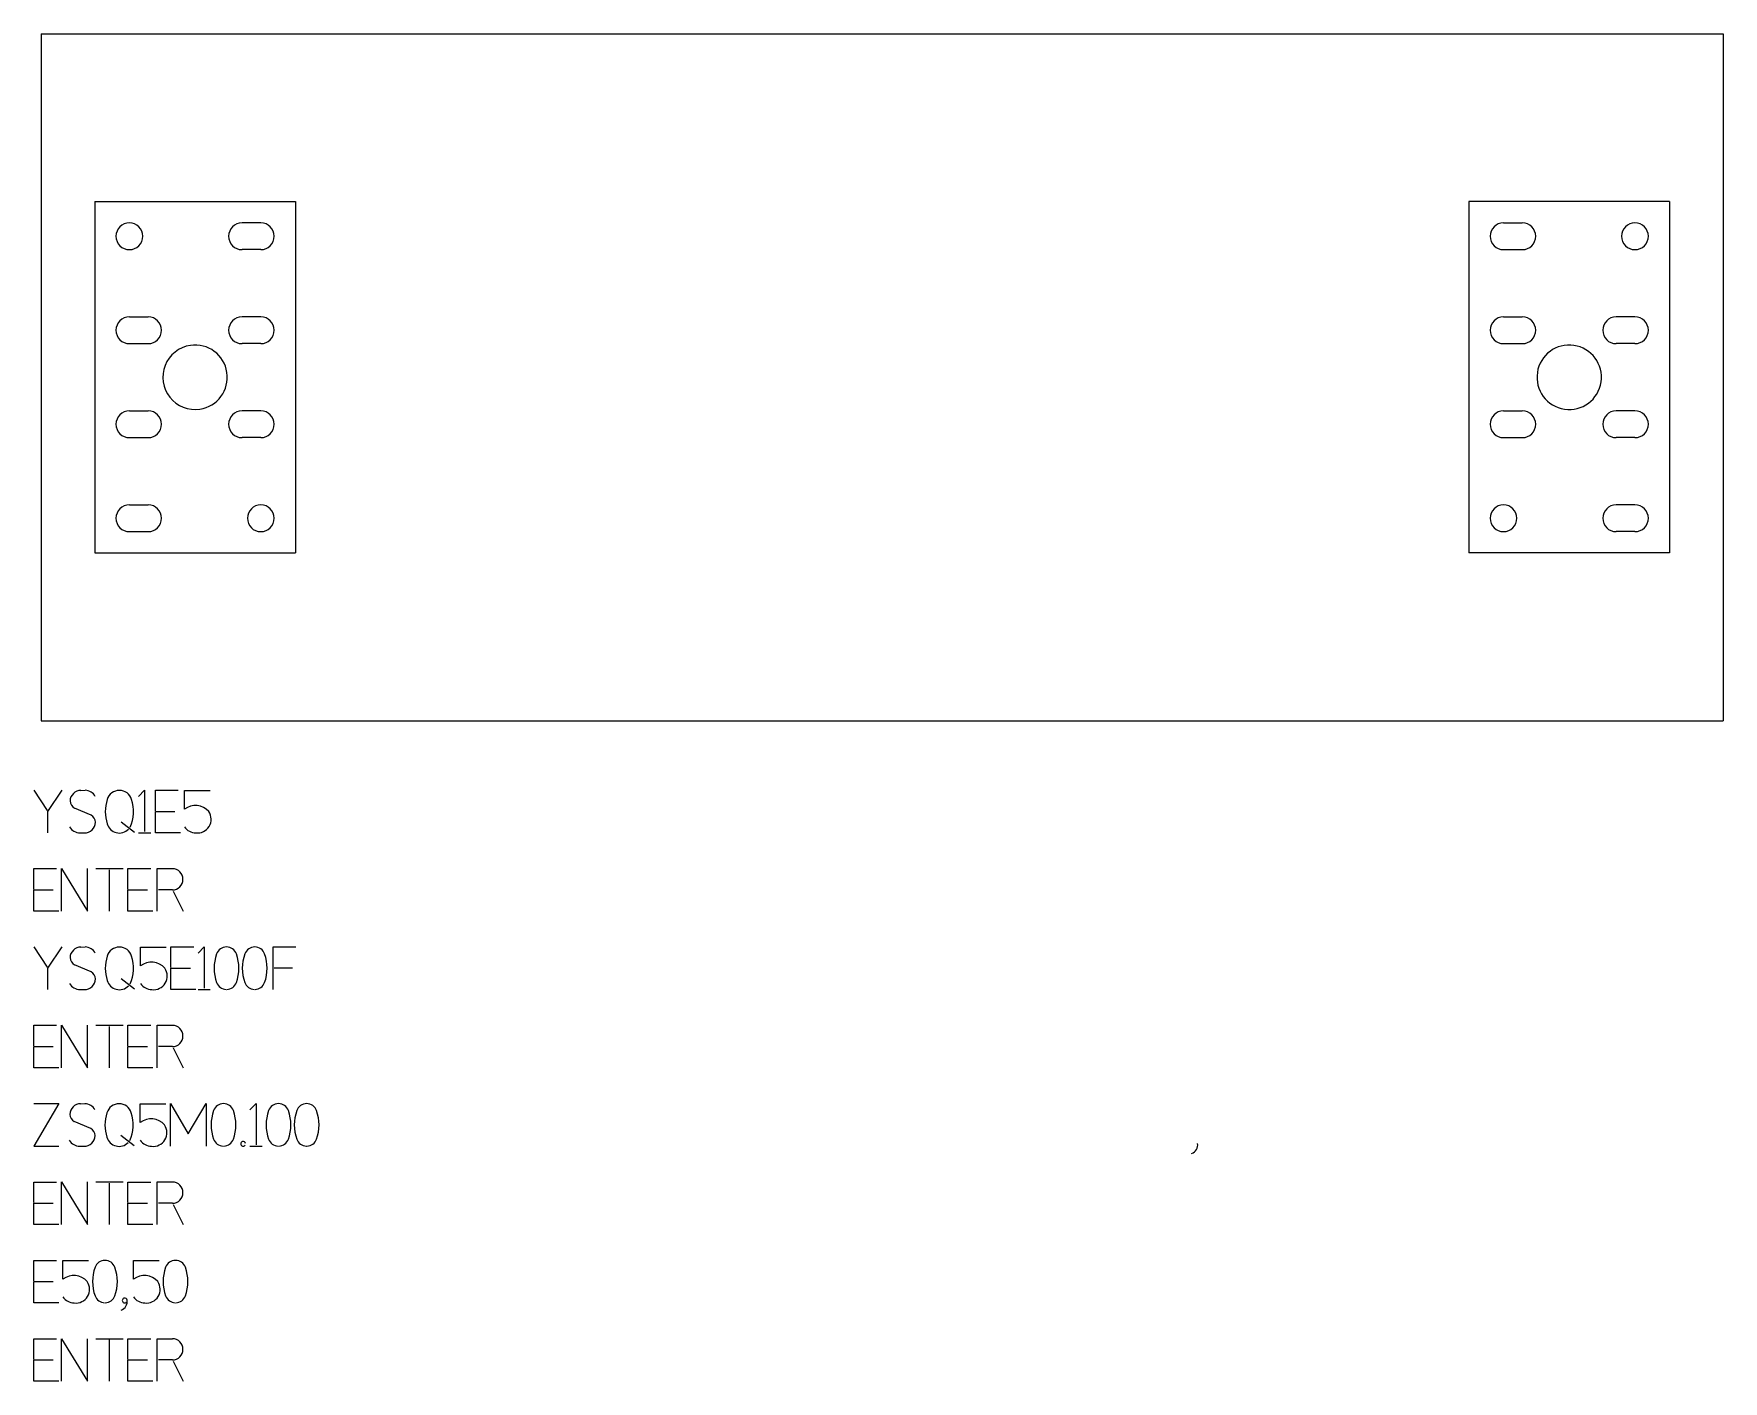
# Model space of a CAD drawing. Header units: inches. Extents: x -4.26 to 4.23, y -5.05 to 1.73.
import ezdxf

# ---------------------------------------------------------------- set-up
doc = ezdxf.new("R2010")
doc.units = ezdxf.units.IN
doc.layers.get('0').update_dxf_attribs({"linetype": 'CONTINUOUS'})
for name, color, linetype in [('1', 7, 'CONTINUOUS'), ('3', 7, 'CONTINUOUS'), ('5', 7, 'CONTINUOUS'), ('6', 7, 'CONTINUOUS'), ('9', 7, 'CONTINUOUS')]:
    doc.layers.add(name, color=color, linetype=linetype)

msp = doc.modelspace()

# ---------------------------------------------------------------- linework, layer by layer
at = {"color": 0, "linetype": 'CONTINUOUS'}
for p, q in [((-4.2636, -2.5734), (-4.2637, -2.4697)), ((-4.2637, -2.4697), (-4.1488, -2.4697)), ((-4.1247, -2.6835), (-4.1247, -2.4697)), ((-4.1247, -2.4697), (-3.9934, -2.6835)), ((-3.9934, -2.6835), (-3.9934, -2.4697)), ((-3.9512, -2.4697), (-3.8146, -2.4697)), ((-3.8829, -2.6835), (-3.8829, -2.4762)), ((-3.791, -2.5734), (-3.791, -2.4697)), ((-3.791, -2.4697), (-3.6762, -2.4697)), ((-3.6442, -2.6835), (-3.6442, -2.4697)), ((-3.6442, -2.4697), (-3.5666, -2.4697)), ((-4.2635, -2.6835), (-4.2636, -2.5766)), ((-4.2636, -2.5766), (-4.1656, -2.5766)), ((-3.7909, -2.6835), (-3.791, -2.5766)), ((-3.791, -2.5766), (-3.693, -2.5766)), ((-3.5666, -2.5766), (-3.6372, -2.5766)), ((-3.5636, -2.5827), (-3.5132, -2.6835)), ((-4.1382, -2.6835), (-4.2635, -2.6835)), ((-3.6655, -2.6835), (-3.7909, -2.6835)), ((-4.2634, -3.3608), (-4.2635, -3.2571)), ((-4.2635, -3.2571), (-4.1487, -3.2571)), ((-4.1245, -3.4709), (-4.1245, -3.2571)), ((-4.1245, -3.2571), (-3.9933, -3.4709)), ((-3.9933, -3.4709), (-3.9933, -3.2571)), ((-3.9511, -3.2571), (-3.8144, -3.2571)), ((-3.8827, -3.4709), (-3.8827, -3.2636)), ((-3.7908, -3.3608), (-3.7909, -3.2571)), ((-3.7909, -3.2571), (-3.6761, -3.2571)), ((-3.644, -3.4709), (-3.644, -3.2571)), ((-3.644, -3.2571), (-3.5665, -3.2571)), ((-4.2634, -3.4709), (-4.2634, -3.364)), ((-4.2634, -3.364), (-4.1655, -3.364)), ((-3.7907, -3.4709), (-3.7908, -3.364)), ((-3.7908, -3.364), (-3.6929, -3.364)), ((-3.5665, -3.364), (-3.637, -3.364)), ((-3.5634, -3.3701), (-3.513, -3.4709)), ((-4.138, -3.4709), (-4.2634, -3.4709)), ((-3.6654, -3.4709), (-3.7907, -3.4709)), ((-4.2634, -4.1482), (-4.2635, -4.0446)), ((-4.2635, -4.0446), (-4.1487, -4.0446)), ((-4.1245, -4.2583), (-4.1245, -4.0445)), ((-4.1245, -4.0445), (-3.9933, -4.2583)), ((-3.9933, -4.2583), (-3.9933, -4.0445)), ((-3.9511, -4.0445), (-3.8144, -4.0445)), ((-3.8827, -4.2583), (-3.8827, -4.051)), ((-3.7908, -4.1482), (-3.7909, -4.0446)), ((-3.7909, -4.0446), (-3.6761, -4.0446)), ((-3.644, -4.2583), (-3.644, -4.0445)), ((-3.644, -4.0445), (-3.5665, -4.0445)), ((-4.2634, -4.2583), (-4.2634, -4.1514)), ((-4.2634, -4.1514), (-4.1655, -4.1514)), ((-3.7907, -4.2583), (-3.7908, -4.1514)), ((-3.7908, -4.1514), (-3.6929, -4.1514)), ((-3.5665, -4.1514), (-3.637, -4.1514)), ((-3.5634, -4.1575), (-3.513, -4.2583)), ((-4.138, -4.2583), (-4.2634, -4.2583)), ((-3.6654, -4.2583), (-3.7907, -4.2583)), ((-4.2634, -4.9356), (-4.2635, -4.832)), ((-4.2635, -4.832), (-4.1487, -4.832)), ((-4.1245, -5.0457), (-4.1245, -4.8319)), ((-4.1245, -4.8319), (-3.9933, -5.0457)), ((-3.9933, -5.0457), (-3.9933, -4.8319)), ((-3.9511, -4.8319), (-3.8144, -4.8319)), ((-3.8827, -5.0457), (-3.8827, -4.8384)), ((-3.7908, -4.9356), (-3.7909, -4.832)), ((-3.7909, -4.832), (-3.6761, -4.832)), ((-3.644, -5.0457), (-3.644, -4.8319)), ((-3.644, -4.8319), (-3.5665, -4.8319)), ((-4.2634, -5.0457), (-4.2634, -4.9388)), ((-4.2634, -4.9388), (-4.1655, -4.9388)), ((-3.7907, -5.0457), (-3.7908, -4.9388)), ((-3.7908, -4.9388), (-3.6929, -4.9388)), ((-3.5665, -4.9388), (-3.637, -4.9388)), ((-3.5634, -4.9449), (-3.513, -5.0457)), ((-4.138, -5.0457), (-4.2634, -5.0457)), ((-3.6654, -5.0457), (-3.7907, -5.0457))]:
    msp.add_line(p, q, dxfattribs=at)
for centre in [(-3.5676, -2.5232), (-3.5675, -3.3106), (-3.5675, -4.098), (-3.5675, -4.8854)]:
    msp.add_arc(centre, 0.0534, 271.09526, 88.89592, dxfattribs=at)
at = {"layer": '1', "color": 1, "linetype": 'CONTINUOUS'}
for p, q in [((-4.2269, 1.7262), (4.2269, 1.7262)), ((-4.2269, 1.7262), (-4.2269, -1.7262)), ((4.2269, 1.7262), (4.2269, -1.7262)), ((-4.2269, -1.7262), (4.2269, -1.7262))]:
    msp.add_line(p, q, dxfattribs=at)
at = {"layer": '3', "color": 3, "linetype": 'CONTINUOUS'}
for p, q in [((-3.9575, 0.8829), (-3.9575, -0.8829)), ((-3.9575, 0.8829), (-2.9485, 0.8829)), ((-2.9485, 0.8829), (-2.9485, -0.8829)), ((2.9485, 0.8829), (2.9485, -0.8829)), ((3.9575, 0.8829), (2.9485, 0.8829)), ((3.9575, 0.8829), (3.9575, -0.8829)), ((-3.1227, 0.776), (-3.2172, 0.776)), ((3.1227, 0.776), (3.2172, 0.776)), ((-3.1227, 0.6413), (-3.2172, 0.6413)), ((3.1227, 0.6413), (3.2172, 0.6413)), ((-3.7833, 0.3035), (-3.6888, 0.3035)), ((-3.1227, 0.3035), (-3.2172, 0.3035)), ((3.1227, 0.3035), (3.2172, 0.3035)), ((3.7833, 0.3035), (3.6888, 0.3035)), ((-3.7833, 0.1689), (-3.6888, 0.1689)), ((-3.1227, 0.1689), (-3.2172, 0.1689)), ((3.1227, 0.1689), (3.2172, 0.1689)), ((3.7833, 0.1689), (3.6888, 0.1689)), ((-3.7833, -0.1689), (-3.6888, -0.1689)), ((-3.1227, -0.1689), (-3.2172, -0.1689)), ((3.1227, -0.1689), (3.2172, -0.1689)), ((3.7833, -0.1689), (3.6888, -0.1689)), ((-3.7833, -0.3035), (-3.6888, -0.3035)), ((-3.1227, -0.3035), (-3.2172, -0.3035)), ((3.1227, -0.3035), (3.2172, -0.3035)), ((3.7833, -0.3035), (3.6888, -0.3035)), ((-3.7833, -0.6413), (-3.6888, -0.6413)), ((3.7833, -0.6413), (3.6888, -0.6413)), ((-3.7833, -0.776), (-3.6888, -0.776)), ((3.7833, -0.776), (3.6888, -0.776)), ((-3.9575, -0.8829), (-2.9485, -0.8829)), ((3.9575, -0.8829), (2.9485, -0.8829))]:
    msp.add_line(p, q, dxfattribs=at)
for centre, start, end in [((-3.7833, 0.7087), 360, 180), ((-3.2172, 0.7087), 90, 180), ((-3.1227, 0.7087), 0, 90), ((3.1227, 0.7087), 90, 180), ((3.2172, 0.7087), 360, 90), ((3.7833, 0.7087), 360, 180), ((-3.7833, 0.7087), 180, 360), ((-3.2172, 0.7087), 180, 270), ((-3.1227, 0.7087), 270, 0), ((3.1227, 0.7087), 180, 270), ((3.2172, 0.7087), 270, 360), ((3.7833, 0.7087), 180, 360), ((-3.7833, 0.2362), 90, 180), ((-3.6888, 0.2362), 0, 90), ((-3.2172, 0.2362), 90, 180), ((-3.1227, 0.2362), 0, 90), ((3.1227, 0.2362), 90, 180), ((3.2172, 0.2362), 360, 90), ((3.6888, 0.2362), 90, 180), ((3.7833, 0.2362), 360, 90), ((-3.7833, 0.2362), 180, 270), ((-3.6888, 0.2362), 270, 0), ((-3.2172, 0.2362), 180, 270), ((-3.1227, 0.2362), 270, 0), ((3.1227, 0.2362), 180, 270), ((3.2172, 0.2362), 270, 360), ((3.6888, 0.2362), 180, 270), ((3.7833, 0.2362), 270, 0), ((-3.7833, -0.2362), 90, 180), ((-3.6888, -0.2362), 360, 90), ((-3.2172, -0.2362), 90, 180), ((-3.1227, -0.2362), 0, 90), ((3.1227, -0.2362), 90, 180), ((3.2172, -0.2362), 360, 90), ((3.6888, -0.2362), 90, 180), ((3.7833, -0.2362), 360, 90), ((-3.7833, -0.2362), 180, 270), ((-3.6888, -0.2362), 270, 0), ((-3.2172, -0.2362), 180, 270), ((-3.1227, -0.2362), 270, 0), ((3.1227, -0.2362), 180, 270), ((3.2172, -0.2362), 270, 360), ((3.6888, -0.2362), 180, 270), ((3.7833, -0.2362), 270, 0), ((-3.7833, -0.7087), 90, 180), ((-3.6888, -0.7087), 360, 90), ((-3.1227, -0.7087), 0, 180), ((3.1227, -0.7087), 360, 180), ((3.6888, -0.7087), 90, 180), ((3.7833, -0.7087), 360, 90), ((-3.7833, -0.7087), 180, 270), ((-3.6888, -0.7087), 270, 360), ((-3.1227, -0.7087), 180, 0), ((3.1227, -0.7087), 180, 360), ((3.6888, -0.7087), 180, 270), ((3.7833, -0.7087), 270, 360)]:
    msp.add_arc(centre, 0.0673, start, end, dxfattribs=at)
at = {"layer": '5', "color": 5, "linetype": 'CONTINUOUS'}
for centre, start, end in [((-3.453, 0), 98.45546, 278.45546), ((-3.453, 0), 278.45546, 98.45546), ((3.453, 0), 81.54454, 261.54454), ((3.453, 0), 261.54454, 81.54454)]:
    msp.add_arc(centre, 0.162, start, end, dxfattribs=at)
at = {"layer": '6', "color": 6, "linetype": 'CONTINUOUS'}
msp.add_arc((1.5403, -3.8576), 0.0458, 289.0521, 9.0193, dxfattribs=at)
at = {"layer": '9', "color": 9, "linetype": 'CONTINUOUS'}
for p, q in [((-4.2635, -2.076), (-4.1962, -2.1774)), ((-4.1925, -2.1829), (-4.1215, -2.076)), ((-4.0269, -2.0761), (-4.0052, -2.076)), ((-3.7372, -2.1066), (-3.7066, -2.076)), ((-3.7066, -2.076), (-3.7066, -2.2834)), ((-3.6525, -2.1797), (-3.6526, -2.076)), ((-3.6526, -2.076), (-3.5378, -2.076)), ((-3.5063, -2.1707), (-3.5063, -2.0761)), ((-3.5063, -2.0761), (-3.377, -2.0761)), ((-4.1925, -2.2898), (-4.1925, -2.1829)), ((-3.9752, -2.2011), (-4.0593, -2.165)), ((-3.6524, -2.2898), (-3.6525, -2.1829)), ((-3.6525, -2.1829), (-3.5546, -2.1829)), ((-4.0314, -2.2899), (-4.0096, -2.2901)), ((-3.8247, -2.2351), (-3.7569, -2.2869)), ((-3.7372, -2.2898), (-3.6761, -2.2898)), ((-3.5271, -2.2898), (-3.6524, -2.2898)), ((-4.2635, -2.8634), (-4.1962, -2.9648)), ((-4.1925, -2.9703), (-4.1215, -2.8634)), ((-4.0269, -2.8635), (-4.0052, -2.8634)), ((-3.7271, -2.9581), (-3.7271, -2.8635)), ((-3.7271, -2.8635), (-3.5978, -2.8635)), ((-3.5742, -2.9671), (-3.5743, -2.8634)), ((-3.5743, -2.8634), (-3.4595, -2.8634)), ((-3.4381, -2.894), (-3.4076, -2.8634)), ((-3.4076, -2.8634), (-3.4076, -3.0708)), ((-3.0614, -3.0772), (-3.0614, -2.8634)), ((-3.0614, -2.8634), (-2.9468, -2.8634)), ((-4.1925, -3.0772), (-4.1925, -2.9703)), ((-3.9752, -2.9885), (-4.0593, -2.9524)), ((-3.5741, -3.0772), (-3.5742, -2.9703)), ((-3.5742, -2.9703), (-3.4763, -2.9703)), ((-2.9636, -2.9703), (-3.0551, -2.9703)), ((-3.8247, -3.0225), (-3.7569, -3.0743)), ((-4.0314, -3.0773), (-4.0096, -3.0775)), ((-3.4488, -3.0772), (-3.5741, -3.0772)), ((-3.4381, -3.0772), (-3.377, -3.0772)), ((-4.2635, -3.6508), (-4.1383, -3.6508)), ((-4.1383, -3.6508), (-4.2635, -3.8646)), ((-4.0284, -3.6509), (-4.0067, -3.6508)), ((-3.7286, -3.7455), (-3.7286, -3.6509)), ((-3.7286, -3.6509), (-3.5993, -3.6509)), ((-3.5774, -3.8646), (-3.5774, -3.6508)), ((-3.5774, -3.6508), (-3.4871, -3.802)), ((-3.4871, -3.802), (-3.397, -3.6508)), ((-3.397, -3.6508), (-3.397, -3.8646)), ((-3.1771, -3.6814), (-3.1465, -3.6508)), ((-3.1465, -3.6508), (-3.1465, -3.8582)), ((-3.9767, -3.7759), (-4.0608, -3.7398)), ((-3.8262, -3.8099), (-3.7584, -3.8617)), ((-4.2635, -3.8646), (-4.1383, -3.8646)), ((-4.0329, -3.8647), (-4.0111, -3.8649)), ((-3.1771, -3.8646), (-3.116, -3.8646)), ((-4.2634, -4.5419), (-4.2635, -4.4383)), ((-4.2635, -4.4383), (-4.1487, -4.4383)), ((-4.1172, -4.5329), (-4.1172, -4.4383)), ((-4.1172, -4.4383), (-3.988, -4.4383)), ((-3.7625, -4.5329), (-3.7625, -4.4383)), ((-3.7625, -4.4383), (-3.6332, -4.4383)), ((-4.2634, -4.652), (-4.2634, -4.5451)), ((-4.2634, -4.5451), (-4.1655, -4.5451)), ((-4.138, -4.652), (-4.2634, -4.652))]:
    msp.add_line(p, q, dxfattribs=at)
for centre, radius, start, end in [((-4.0257, -2.1321), 0.056, 91.26134, 177.49195), ((-4.0071, -2.1357), 0.0597, 29.27171, 88.13615), ((-3.7142, -2.1833), 0.1904, 161.29412, 198.70588), ((-3.8334, -2.1396), 0.0635, 15.83277, 164.16829), ((-3.9501, -2.1822), 0.1877, 335.0528, 18.63147), ((-4.0359, -2.1255), 0.0459, 185.18241, 239.3448), ((-3.9986, -2.2406), 0.0459, 5.18227, 59.34483), ((-3.4517, -2.2417), 0.0895, 41.02371, 127.55853), ((-3.4412, -2.2216), 0.0689, 263.10415, 34.09792), ((-4.0308, -2.2283), 0.0616, 210.522, 269.44106), ((-4.009, -2.2339), 0.0562, 269.44106, 357.35068), ((-3.8334, -2.227), 0.0636, 195.90208, 315.7403), ((-3.4495, -2.222), 0.068, 213.43329, 270.016), ((-4.0257, -2.9195), 0.056, 91.26134, 177.49195), ((-4.0071, -2.9231), 0.0597, 29.27171, 88.13615), ((-3.8334, -2.927), 0.0635, 15.83277, 164.16829), ((-3.2951, -2.9161), 0.0527, 19.44735, 160.55958), ((-3.1533, -2.9161), 0.0527, 19.44735, 160.55958), ((-4.0359, -2.9129), 0.0459, 185.18241, 239.3448), ((-3.7142, -2.9707), 0.1904, 161.29412, 198.70588), ((-3.9501, -2.9696), 0.1877, 335.0528, 18.63147), ((-3.6725, -3.0291), 0.0895, 41.02371, 127.55853), ((-3.662, -3.009), 0.0689, 263.10415, 34.09792), ((-3.1477, -2.9702), 0.2097, 160.01919, 199.98081), ((-3.4425, -2.9702), 0.2097, 340.01744, 19.98256), ((-3.0059, -2.9702), 0.2097, 160.01919, 199.98081), ((-3.3007, -2.9702), 0.2097, 340.01744, 19.98256), ((-4.0308, -3.0157), 0.0616, 210.522, 269.44106), ((-4.009, -3.0213), 0.0562, 269.44106, 357.35068), ((-3.9986, -3.028), 0.0459, 5.18227, 59.34483), ((-3.8334, -3.0144), 0.0636, 195.90208, 315.7403), ((-3.6703, -3.0094), 0.068, 213.43329, 270.016), ((-3.2953, -3.0244), 0.0524, 199.46544, 268.51457), ((-3.2946, -3.0247), 0.0522, 271.35498, 340.75926), ((-3.1536, -3.0244), 0.0524, 199.46544, 268.51457), ((-3.1529, -3.0247), 0.0522, 271.35498, 340.75926), ((-4.0272, -3.7069), 0.056, 91.26134, 177.49195), ((-4.0086, -3.7105), 0.0597, 29.27171, 88.13615), ((-3.8349, -3.7144), 0.0635, 15.83277, 164.16829), ((-3.3104, -3.7035), 0.0527, 19.44735, 160.55958), ((-3.034, -3.7035), 0.0527, 19.44735, 160.55958), ((-2.8923, -3.7035), 0.0527, 19.44735, 160.55958), ((-4.0374, -3.7003), 0.0459, 185.18241, 239.3448), ((-3.7157, -3.7581), 0.1904, 161.29412, 198.70588), ((-3.9517, -3.757), 0.1877, 335.0528, 18.63147), ((-3.674, -3.8165), 0.0895, 41.02371, 127.55853), ((-3.1631, -3.7576), 0.2097, 160.01919, 199.98081), ((-3.4578, -3.7576), 0.2097, 340.01744, 19.98256), ((-2.8866, -3.7576), 0.2097, 160.01919, 199.98081), ((-3.1814, -3.7576), 0.2097, 340.01744, 19.98256), ((-2.7449, -3.7576), 0.2097, 160.01919, 199.98081), ((-3.0397, -3.7576), 0.2097, 340.01744, 19.98256), ((-4.0106, -3.8087), 0.0562, 269.44106, 357.35068), ((-4.0001, -3.8154), 0.0459, 5.18227, 59.34483), ((-3.8349, -3.8018), 0.0636, 195.90208, 315.7403), ((-3.6635, -3.7964), 0.0689, 263.10415, 34.09792), ((-4.0323, -3.8031), 0.0616, 210.522, 269.44106), ((-3.6718, -3.7968), 0.068, 213.43329, 270.016), ((-3.3107, -3.8118), 0.0524, 199.46544, 268.51457), ((-3.31, -3.8121), 0.0522, 271.35498, 340.75926), ((-3.2111, -3.8524), 0.0122, 108.20996, 251.79004), ((-3.211, -3.8523), 0.0121, 8.58909, 108.64007), ((-3.2111, -3.8524), 0.0122, 251.79004, 320.40614), ((-3.0343, -3.8118), 0.0524, 199.46544, 268.51457), ((-3.0336, -3.8121), 0.0522, 271.35498, 340.75926), ((-2.8925, -3.8118), 0.0524, 199.46544, 268.51457), ((-2.8919, -3.8121), 0.0522, 271.35498, 340.75926), ((-3.7586, -4.545), 0.2097, 160.01919, 199.98081), ((-3.906, -4.4909), 0.0527, 19.44735, 160.55958), ((-4.0534, -4.545), 0.2097, 340.01744, 19.98256), ((-3.4039, -4.545), 0.2097, 160.01919, 199.98081), ((-3.5513, -4.4909), 0.0527, 19.44735, 160.55958), ((-3.6987, -4.545), 0.2097, 340.01744, 19.98256), ((-4.0626, -4.6039), 0.0895, 41.02371, 127.55853), ((-4.0521, -4.5838), 0.0689, 263.10415, 34.09792), ((-3.7079, -4.6039), 0.0895, 41.02371, 127.55853), ((-3.6974, -4.5838), 0.0689, 263.10415, 34.09792), ((-4.0604, -4.5842), 0.068, 213.43329, 270.016), ((-3.9062, -4.5992), 0.0524, 199.46544, 268.51457), ((-3.9056, -4.5995), 0.0522, 271.35498, 340.75926), ((-3.8398, -4.645), 0.0458, 289.0521, 9.0193), ((-3.8066, -4.6398), 0.0122, 108.20996, 251.79004), ((-3.8065, -4.6397), 0.0121, 8.58909, 108.64007), ((-3.8066, -4.6398), 0.0122, 251.79004, 320.40614), ((-3.7057, -4.5842), 0.068, 213.43329, 270.016), ((-3.5515, -4.5992), 0.0524, 199.46544, 268.51457), ((-3.5509, -4.5995), 0.0522, 271.35498, 340.75926)]:
    msp.add_arc(centre, radius, start, end, dxfattribs=at)

doc.saveas('drawing.dxf')
